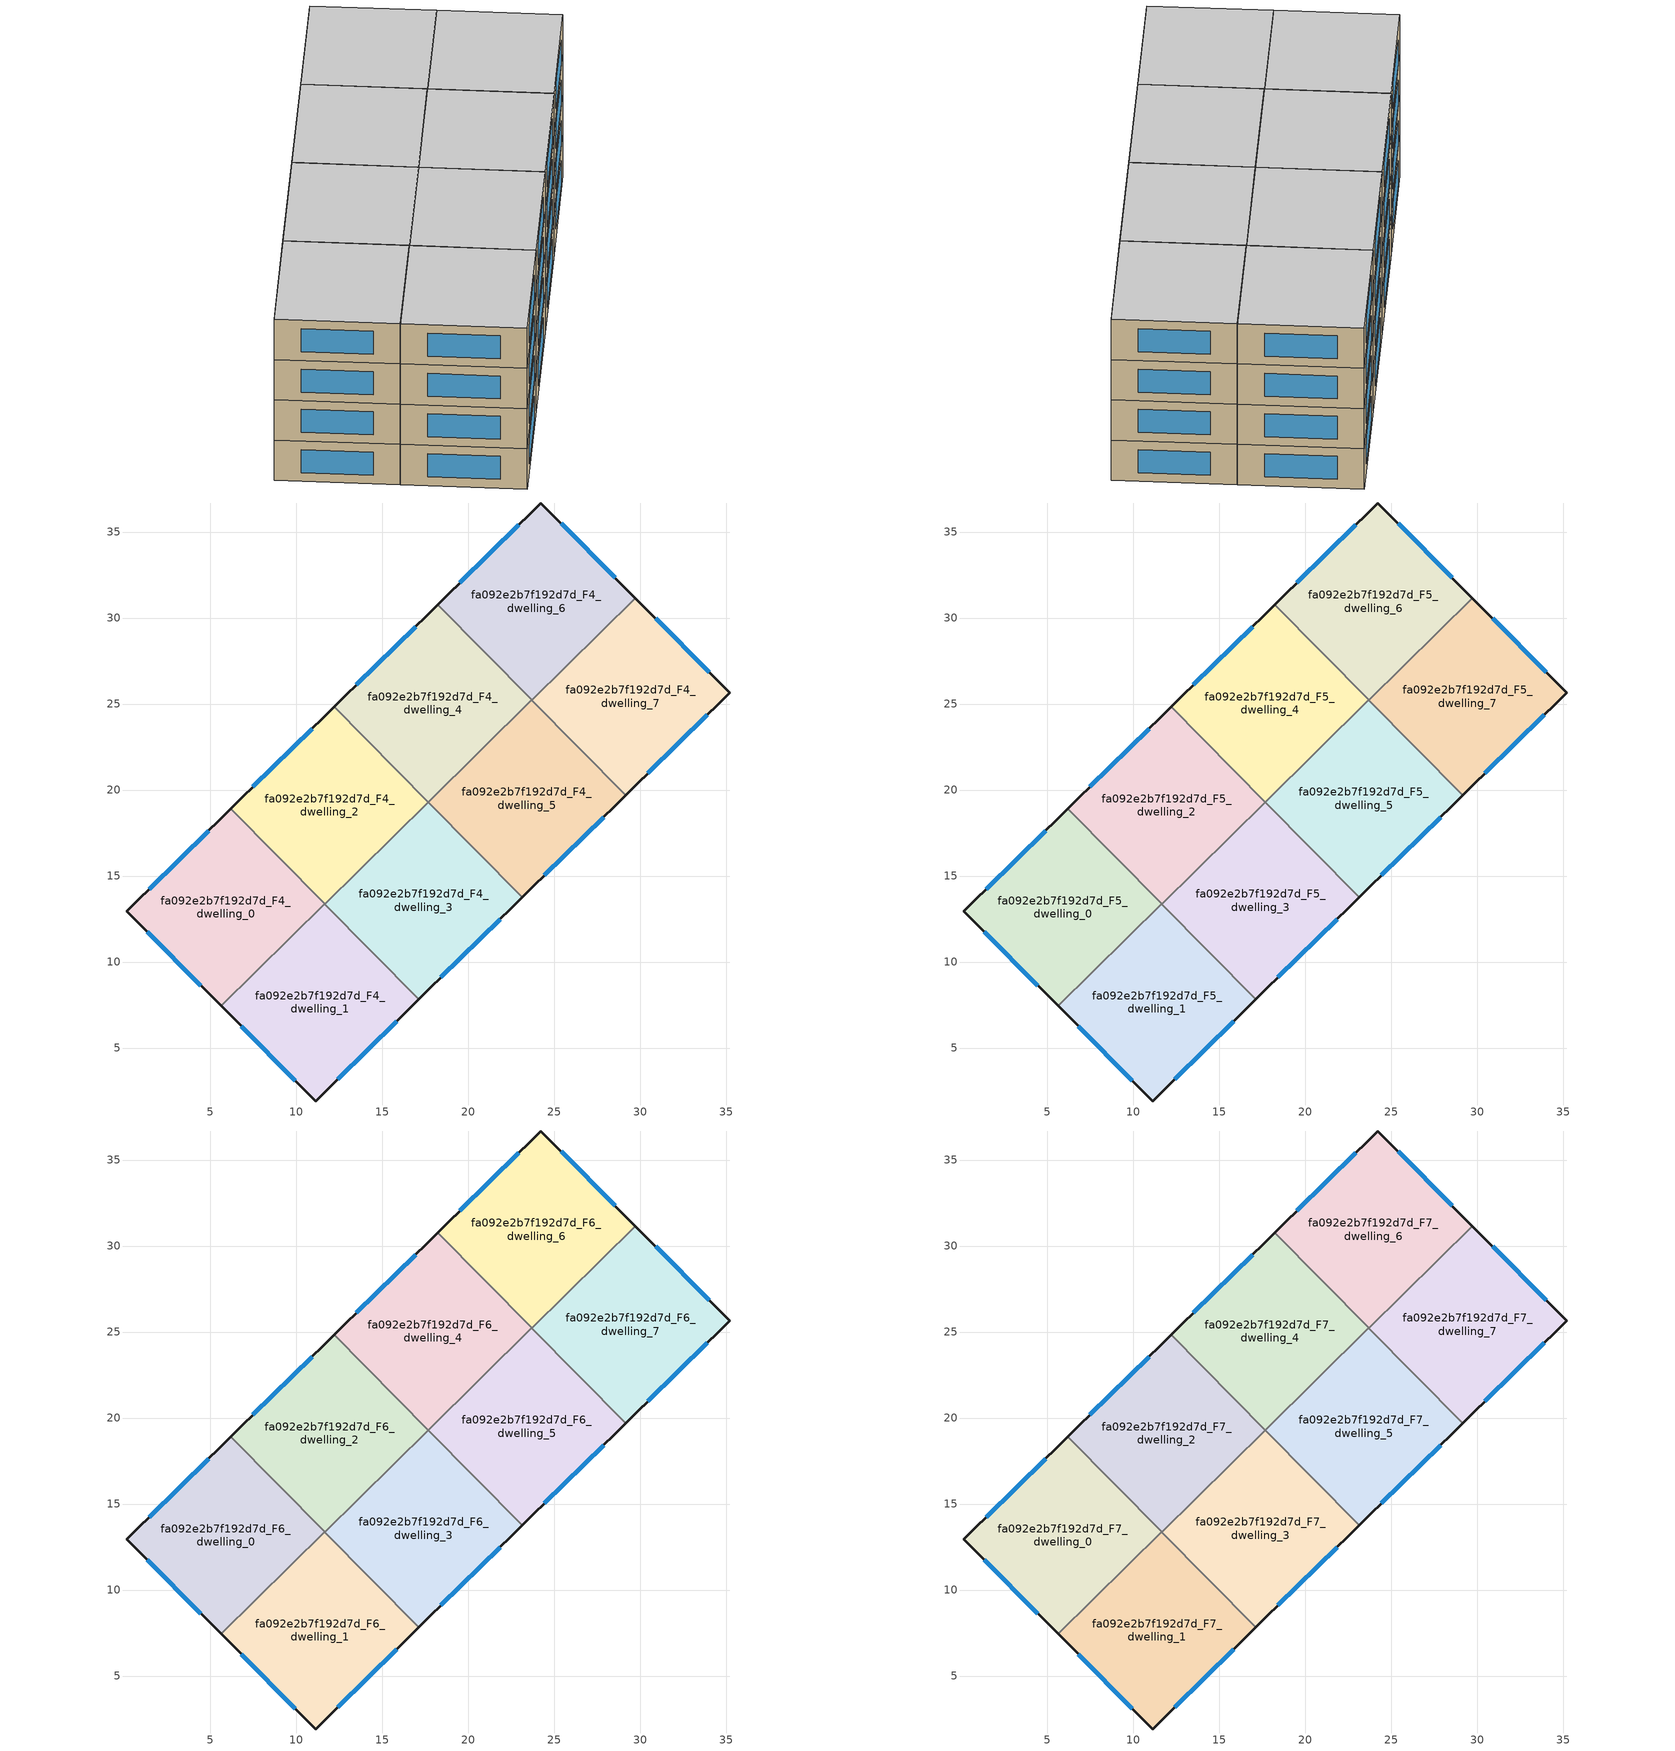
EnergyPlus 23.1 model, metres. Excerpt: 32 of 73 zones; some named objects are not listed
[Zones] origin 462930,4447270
fa092e2b7f192d7d_F4_dwelling_0
 floor to fa092e2b7f192d7d_F3_dwelling_0 (EU_floor_Construction): 6.19,18.91 11.65,13.38 5.63,7.45 0.16,12.95 z12
 wall outside (EU_wall_Construction): 6.19,18.91 0.16,12.95 5.63,7.45 z12:15
 wall to fa092e2b7f192d7d_F4_dwelling_1 (EU_wall_Construction): 5.63,7.45 11.65,13.38 z12:15
 wall to fa092e2b7f192d7d_F4_dwelling_2 (EU_wall_Construction): 11.65,13.38 6.19,18.91 z12:15
 window (EU_Window_Construction): 1.33,11.77 4.46,8.63 / 4.9,17.63 1.45,14.23 z12.64:14.36
fa092e2b7f192d7d_F4_dwelling_1
 floor to fa092e2b7f192d7d_F3_dwelling_1 (EU_floor_Construction): 11.65,13.38 17.12,7.83 11.13,1.92 5.63,7.45 z12
 wall outside (EU_wall_Construction): 5.63,7.45 11.13,1.92 17.12,7.83 z12:15
 wall to fa092e2b7f192d7d_F4_dwelling_3 (EU_wall_Construction): 17.12,7.83 11.66,13.37 z12:15
 wall to fa092e2b7f192d7d_F4_dwelling_2 (EU_wall_Construction): 11.66,13.37 11.65,13.38 z12:15
 window (EU_Window_Construction): 6.81,6.27 9.95,3.11 / 12.41,3.19 15.84,6.57 z12.64:14.36
fa092e2b7f192d7d_F4_dwelling_2
 floor to fa092e2b7f192d7d_F3_dwelling_2 (EU_floor_Construction): 12.21,24.84 17.67,19.3 11.66,13.37 6.19,18.91 z12
 wall outside (EU_wall_Construction): 12.21,24.84 6.19,18.91 z12:15
 wall to fa092e2b7f192d7d_F4_dwelling_4 (EU_wall_Construction): 17.67,19.3 12.21,24.84 z12:15
 wall to fa092e2b7f192d7d_F4_dwelling_3 (EU_wall_Construction): 11.66,13.37 17.67,19.3 z12:15
 window (EU_Window_Construction): 10.92,23.57 7.48,20.18 z12.64:14.36
fa092e2b7f192d7d_F4_dwelling_3
 floor to fa092e2b7f192d7d_F3_dwelling_3 (EU_floor_Construction): 17.67,19.3 23.13,13.77 17.12,7.83 11.66,13.37 z12
 wall outside (EU_wall_Construction): 17.12,7.83 23.13,13.77 z12:15
 wall to fa092e2b7f192d7d_F4_dwelling_5 (EU_wall_Construction): 23.13,13.77 17.67,19.3 z12:15
 window (EU_Window_Construction): 18.41,9.11 21.85,12.5 z12.64:14.36
fa092e2b7f192d7d_F4_dwelling_4
 floor to fa092e2b7f192d7d_F3_dwelling_4 (EU_floor_Construction): 18.22,30.78 23.69,25.24 17.67,19.3 12.21,24.84 z12
 wall outside (EU_wall_Construction): 18.22,30.78 12.21,24.84 z12:15
 wall to fa092e2b7f192d7d_F4_dwelling_5 (EU_wall_Construction): 17.67,19.3 23.69,25.24 z12:15
 wall to fa092e2b7f192d7d_F4_dwelling_6 (EU_wall_Construction): 23.69,25.24 18.22,30.78 z12:15
 window (EU_Window_Construction): 16.93,29.51 13.5,26.12 z12.64:14.36
fa092e2b7f192d7d_F4_dwelling_5
 floor to fa092e2b7f192d7d_F3_dwelling_5 (EU_floor_Construction): 23.69,25.24 29.15,19.7 23.13,13.77 17.67,19.3 z12
 wall outside (EU_wall_Construction): 23.13,13.77 29.15,19.7 z12:15
 wall to fa092e2b7f192d7d_F4_dwelling_7 (EU_wall_Construction): 29.15,19.7 23.7,25.23 z12:15
 wall to fa092e2b7f192d7d_F4_dwelling_6 (EU_wall_Construction): 23.7,25.23 23.69,25.24 z12:15
 window (EU_Window_Construction): 24.42,15.04 27.86,18.43 z12.64:14.36
fa092e2b7f192d7d_F4_dwelling_6
 floor to fa092e2b7f192d7d_F3_dwelling_6 (EU_floor_Construction): 24.21,36.69 29.71,31.16 23.7,25.23 18.22,30.78 z12
 wall outside (EU_wall_Construction): 29.71,31.16 24.21,36.69 18.22,30.78 z12:15
 wall to fa092e2b7f192d7d_F4_dwelling_7 (EU_wall_Construction): 23.7,25.23 29.71,31.16 z12:15
 window (EU_Window_Construction): 28.53,32.35 25.39,35.51 / 22.93,35.42 19.51,32.04 z12.64:14.36
fa092e2b7f192d7d_F4_dwelling_7
 floor to fa092e2b7f192d7d_F3_dwelling_7 (EU_floor_Construction): 29.71,31.16 35.19,25.66 29.15,19.7 23.7,25.23 z12
 wall outside (EU_wall_Construction): 29.15,19.7 35.19,25.66 29.71,31.16 z12:15
 window (EU_Window_Construction): 34.01,26.84 30.88,29.98 / 30.44,20.98 33.89,24.38 z12.64:14.36
fa092e2b7f192d7d_F5_dwelling_0
 floor to fa092e2b7f192d7d_F4_dwelling_0 (EU_floor_Construction): 6.19,18.91 11.65,13.38 5.63,7.45 0.16,12.95 z15
 wall outside (EU_wall_Construction): 6.19,18.91 0.16,12.95 5.63,7.45 z15:18
 wall to fa092e2b7f192d7d_F5_dwelling_1 (EU_wall_Construction): 5.63,7.45 11.65,13.38 z15:18
 wall to fa092e2b7f192d7d_F5_dwelling_2 (EU_wall_Construction): 11.65,13.38 6.19,18.91 z15:18
 window (EU_Window_Construction): 1.33,11.77 4.46,8.63 / 4.9,17.63 1.45,14.23 z15.64:17.36
fa092e2b7f192d7d_F5_dwelling_1
 floor to fa092e2b7f192d7d_F4_dwelling_1 (EU_floor_Construction): 11.65,13.38 17.12,7.83 11.13,1.92 5.63,7.45 z15
 wall outside (EU_wall_Construction): 5.63,7.45 11.13,1.92 17.12,7.83 z15:18
 wall to fa092e2b7f192d7d_F5_dwelling_3 (EU_wall_Construction): 17.12,7.83 11.66,13.37 z15:18
 wall to fa092e2b7f192d7d_F5_dwelling_2 (EU_wall_Construction): 11.66,13.37 11.65,13.38 z15:18
 window (EU_Window_Construction): 6.81,6.27 9.95,3.11 / 12.41,3.19 15.84,6.57 z15.64:17.36
fa092e2b7f192d7d_F5_dwelling_2
 floor to fa092e2b7f192d7d_F4_dwelling_2 (EU_floor_Construction): 12.21,24.84 17.67,19.3 11.66,13.37 6.19,18.91 z15
 wall outside (EU_wall_Construction): 12.21,24.84 6.19,18.91 z15:18
 wall to fa092e2b7f192d7d_F5_dwelling_4 (EU_wall_Construction): 17.67,19.3 12.21,24.84 z15:18
 wall to fa092e2b7f192d7d_F5_dwelling_3 (EU_wall_Construction): 11.66,13.37 17.67,19.3 z15:18
 window (EU_Window_Construction): 10.92,23.57 7.48,20.18 z15.64:17.36
fa092e2b7f192d7d_F5_dwelling_3
 floor to fa092e2b7f192d7d_F4_dwelling_3 (EU_floor_Construction): 17.67,19.3 23.13,13.77 17.12,7.83 11.66,13.37 z15
 wall outside (EU_wall_Construction): 17.12,7.83 23.13,13.77 z15:18
 wall to fa092e2b7f192d7d_F5_dwelling_5 (EU_wall_Construction): 23.13,13.77 17.67,19.3 z15:18
 window (EU_Window_Construction): 18.41,9.11 21.85,12.5 z15.64:17.36
fa092e2b7f192d7d_F5_dwelling_4
 floor to fa092e2b7f192d7d_F4_dwelling_4 (EU_floor_Construction): 18.22,30.78 23.69,25.24 17.67,19.3 12.21,24.84 z15
 wall outside (EU_wall_Construction): 18.22,30.78 12.21,24.84 z15:18
 wall to fa092e2b7f192d7d_F5_dwelling_5 (EU_wall_Construction): 17.67,19.3 23.69,25.24 z15:18
 wall to fa092e2b7f192d7d_F5_dwelling_6 (EU_wall_Construction): 23.69,25.24 18.22,30.78 z15:18
 window (EU_Window_Construction): 16.93,29.51 13.5,26.12 z15.64:17.36
fa092e2b7f192d7d_F5_dwelling_5
 floor to fa092e2b7f192d7d_F4_dwelling_5 (EU_floor_Construction): 23.69,25.24 29.15,19.7 23.13,13.77 17.67,19.3 z15
 wall outside (EU_wall_Construction): 23.13,13.77 29.15,19.7 z15:18
 wall to fa092e2b7f192d7d_F5_dwelling_7 (EU_wall_Construction): 29.15,19.7 23.7,25.23 z15:18
 wall to fa092e2b7f192d7d_F5_dwelling_6 (EU_wall_Construction): 23.7,25.23 23.69,25.24 z15:18
 window (EU_Window_Construction): 24.42,15.04 27.86,18.43 z15.64:17.36
fa092e2b7f192d7d_F5_dwelling_6
 floor to fa092e2b7f192d7d_F4_dwelling_6 (EU_floor_Construction): 24.21,36.69 29.71,31.16 23.7,25.23 18.22,30.78 z15
 wall outside (EU_wall_Construction): 29.71,31.16 24.21,36.69 18.22,30.78 z15:18
 wall to fa092e2b7f192d7d_F5_dwelling_7 (EU_wall_Construction): 23.7,25.23 29.71,31.16 z15:18
 window (EU_Window_Construction): 28.53,32.35 25.39,35.51 / 22.93,35.42 19.51,32.04 z15.64:17.36
fa092e2b7f192d7d_F5_dwelling_7
 floor to fa092e2b7f192d7d_F4_dwelling_7 (EU_floor_Construction): 29.71,31.16 35.19,25.66 29.15,19.7 23.7,25.23 z15
 wall outside (EU_wall_Construction): 29.15,19.7 35.19,25.66 29.71,31.16 z15:18
 window (EU_Window_Construction): 34.01,26.84 30.88,29.98 / 30.44,20.98 33.89,24.38 z15.64:17.36
fa092e2b7f192d7d_F6_dwelling_0
 floor to fa092e2b7f192d7d_F5_dwelling_0 (EU_floor_Construction): 6.19,18.91 11.65,13.38 5.63,7.45 0.16,12.95 z18
 wall outside (EU_wall_Construction): 6.19,18.91 0.16,12.95 5.63,7.45 z18:21
 wall to fa092e2b7f192d7d_F6_dwelling_1 (EU_wall_Construction): 5.63,7.45 11.65,13.38 z18:21
 wall to fa092e2b7f192d7d_F6_dwelling_2 (EU_wall_Construction): 11.65,13.38 6.19,18.91 z18:21
 window (EU_Window_Construction): 1.33,11.77 4.46,8.63 / 4.9,17.63 1.45,14.23 z18.64:20.36
fa092e2b7f192d7d_F6_dwelling_1
 floor to fa092e2b7f192d7d_F5_dwelling_1 (EU_floor_Construction): 11.65,13.38 17.12,7.83 11.13,1.92 5.63,7.45 z18
 wall outside (EU_wall_Construction): 5.63,7.45 11.13,1.92 17.12,7.83 z18:21
 wall to fa092e2b7f192d7d_F6_dwelling_3 (EU_wall_Construction): 17.12,7.83 11.66,13.37 z18:21
 wall to fa092e2b7f192d7d_F6_dwelling_2 (EU_wall_Construction): 11.66,13.37 11.65,13.38 z18:21
 window (EU_Window_Construction): 6.81,6.27 9.95,3.11 / 12.41,3.19 15.84,6.57 z18.64:20.36
fa092e2b7f192d7d_F6_dwelling_2
 floor to fa092e2b7f192d7d_F5_dwelling_2 (EU_floor_Construction): 12.21,24.84 17.67,19.3 11.66,13.37 6.19,18.91 z18
 wall outside (EU_wall_Construction): 12.21,24.84 6.19,18.91 z18:21
 wall to fa092e2b7f192d7d_F6_dwelling_4 (EU_wall_Construction): 17.67,19.3 12.21,24.84 z18:21
 wall to fa092e2b7f192d7d_F6_dwelling_3 (EU_wall_Construction): 11.66,13.37 17.67,19.3 z18:21
 window (EU_Window_Construction): 10.92,23.57 7.48,20.18 z18.64:20.36
fa092e2b7f192d7d_F6_dwelling_3
 floor to fa092e2b7f192d7d_F5_dwelling_3 (EU_floor_Construction): 17.67,19.3 23.13,13.77 17.12,7.83 11.66,13.37 z18
 wall outside (EU_wall_Construction): 17.12,7.83 23.13,13.77 z18:21
 wall to fa092e2b7f192d7d_F6_dwelling_5 (EU_wall_Construction): 23.13,13.77 17.67,19.3 z18:21
 window (EU_Window_Construction): 18.41,9.11 21.85,12.5 z18.64:20.36
fa092e2b7f192d7d_F6_dwelling_4
 floor to fa092e2b7f192d7d_F5_dwelling_4 (EU_floor_Construction): 18.22,30.78 23.69,25.24 17.67,19.3 12.21,24.84 z18
 wall outside (EU_wall_Construction): 18.22,30.78 12.21,24.84 z18:21
 wall to fa092e2b7f192d7d_F6_dwelling_5 (EU_wall_Construction): 17.67,19.3 23.69,25.24 z18:21
 wall to fa092e2b7f192d7d_F6_dwelling_6 (EU_wall_Construction): 23.69,25.24 18.22,30.78 z18:21
 window (EU_Window_Construction): 16.93,29.51 13.5,26.12 z18.64:20.36
fa092e2b7f192d7d_F6_dwelling_5
 floor to fa092e2b7f192d7d_F5_dwelling_5 (EU_floor_Construction): 23.69,25.24 29.15,19.7 23.13,13.77 17.67,19.3 z18
 wall outside (EU_wall_Construction): 23.13,13.77 29.15,19.7 z18:21
 wall to fa092e2b7f192d7d_F6_dwelling_7 (EU_wall_Construction): 29.15,19.7 23.7,25.23 z18:21
 wall to fa092e2b7f192d7d_F6_dwelling_6 (EU_wall_Construction): 23.7,25.23 23.69,25.24 z18:21
 window (EU_Window_Construction): 24.42,15.04 27.86,18.43 z18.64:20.36
fa092e2b7f192d7d_F6_dwelling_6
 floor to fa092e2b7f192d7d_F5_dwelling_6 (EU_floor_Construction): 24.21,36.69 29.71,31.16 23.7,25.23 18.22,30.78 z18
 wall outside (EU_wall_Construction): 29.71,31.16 24.21,36.69 18.22,30.78 z18:21
 wall to fa092e2b7f192d7d_F6_dwelling_7 (EU_wall_Construction): 23.7,25.23 29.71,31.16 z18:21
 window (EU_Window_Construction): 28.53,32.35 25.39,35.51 / 22.93,35.42 19.51,32.04 z18.64:20.36
fa092e2b7f192d7d_F6_dwelling_7
 floor to fa092e2b7f192d7d_F5_dwelling_7 (EU_floor_Construction): 29.71,31.16 35.19,25.66 29.15,19.7 23.7,25.23 z18
 wall outside (EU_wall_Construction): 29.15,19.7 35.19,25.66 29.71,31.16 z18:21
 window (EU_Window_Construction): 34.01,26.84 30.88,29.98 / 30.44,20.98 33.89,24.38 z18.64:20.36
fa092e2b7f192d7d_F7_dwelling_0
 floor to fa092e2b7f192d7d_F6_dwelling_0 (EU_floor_Construction): 6.19,18.91 11.65,13.38 5.63,7.45 0.16,12.95 z21
 wall outside (EU_wall_Construction): 6.19,18.91 0.16,12.95 5.63,7.45 z21:24
 wall to fa092e2b7f192d7d_F7_dwelling_1 (EU_wall_Construction): 5.63,7.45 11.65,13.38 z21:24
 wall to fa092e2b7f192d7d_F7_dwelling_2 (EU_wall_Construction): 11.65,13.38 6.19,18.91 z21:24
 window (EU_Window_Construction): 1.33,11.77 4.46,8.63 / 4.9,17.63 1.45,14.23 z21.64:23.36
 ceiling to fa092e2b7f192d7d_F8_dwelling_0 (EU_floor_Construction): 11.65,13.38 6.19,18.91 0.16,12.95 5.63,7.45 z24
fa092e2b7f192d7d_F7_dwelling_1
 floor to fa092e2b7f192d7d_F6_dwelling_1 (EU_floor_Construction): 11.65,13.38 17.12,7.83 11.13,1.92 5.63,7.45 z21
 wall outside (EU_wall_Construction): 5.63,7.45 11.13,1.92 17.12,7.83 z21:24
 wall to fa092e2b7f192d7d_F7_dwelling_3 (EU_wall_Construction): 17.12,7.83 11.66,13.37 z21:24
 wall to fa092e2b7f192d7d_F7_dwelling_2 (EU_wall_Construction): 11.66,13.37 11.65,13.38 z21:24
 window (EU_Window_Construction): 6.81,6.27 9.95,3.11 / 12.41,3.19 15.84,6.57 z21.64:23.36
 ceiling to fa092e2b7f192d7d_F8_dwelling_1 (EU_floor_Construction): 17.12,7.83 11.65,13.38 5.63,7.45 11.13,1.92 z24
fa092e2b7f192d7d_F7_dwelling_2
 floor to fa092e2b7f192d7d_F6_dwelling_2 (EU_floor_Construction): 12.21,24.84 17.67,19.3 11.66,13.37 6.19,18.91 z21
 wall outside (EU_wall_Construction): 12.21,24.84 6.19,18.91 z21:24
 wall to fa092e2b7f192d7d_F7_dwelling_4 (EU_wall_Construction): 17.67,19.3 12.21,24.84 z21:24
 wall to fa092e2b7f192d7d_F7_dwelling_3 (EU_wall_Construction): 11.66,13.37 17.67,19.3 z21:24
 window (EU_Window_Construction): 10.92,23.57 7.48,20.18 z21.64:23.36
 ceiling to fa092e2b7f192d7d_F8_dwelling_2 (EU_floor_Construction): 17.67,19.3 12.21,24.84 6.19,18.91 11.66,13.37 z24
fa092e2b7f192d7d_F7_dwelling_3
 floor to fa092e2b7f192d7d_F6_dwelling_3 (EU_floor_Construction): 17.67,19.3 23.13,13.77 17.12,7.83 11.66,13.37 z21
 wall outside (EU_wall_Construction): 17.12,7.83 23.13,13.77 z21:24
 wall to fa092e2b7f192d7d_F7_dwelling_5 (EU_wall_Construction): 23.13,13.77 17.67,19.3 z21:24
 window (EU_Window_Construction): 18.41,9.11 21.85,12.5 z21.64:23.36
 ceiling to fa092e2b7f192d7d_F8_dwelling_3 (EU_floor_Construction): 23.13,13.77 17.67,19.3 11.66,13.37 17.12,7.83 z24
fa092e2b7f192d7d_F7_dwelling_4
 floor to fa092e2b7f192d7d_F6_dwelling_4 (EU_floor_Construction): 18.22,30.78 23.69,25.24 17.67,19.3 12.21,24.84 z21
 wall outside (EU_wall_Construction): 18.22,30.78 12.21,24.84 z21:24
 wall to fa092e2b7f192d7d_F7_dwelling_5 (EU_wall_Construction): 17.67,19.3 23.69,25.24 z21:24
 wall to fa092e2b7f192d7d_F7_dwelling_6 (EU_wall_Construction): 23.69,25.24 18.22,30.78 z21:24
 window (EU_Window_Construction): 16.93,29.51 13.5,26.12 z21.64:23.36
 ceiling to fa092e2b7f192d7d_F8_dwelling_4 (EU_floor_Construction): 23.69,25.24 18.22,30.78 12.21,24.84 17.67,19.3 z24
fa092e2b7f192d7d_F7_dwelling_5
 floor to fa092e2b7f192d7d_F6_dwelling_5 (EU_floor_Construction): 23.69,25.24 29.15,19.7 23.13,13.77 17.67,19.3 z21
 wall outside (EU_wall_Construction): 23.13,13.77 29.15,19.7 z21:24
 wall to fa092e2b7f192d7d_F7_dwelling_7 (EU_wall_Construction): 29.15,19.7 23.7,25.23 z21:24
 wall to fa092e2b7f192d7d_F7_dwelling_6 (EU_wall_Construction): 23.7,25.23 23.69,25.24 z21:24
 window (EU_Window_Construction): 24.42,15.04 27.86,18.43 z21.64:23.36
 ceiling to fa092e2b7f192d7d_F8_dwelling_5 (EU_floor_Construction): 29.15,19.7 23.69,25.24 17.67,19.3 23.13,13.77 z24
fa092e2b7f192d7d_F7_dwelling_6
 floor to fa092e2b7f192d7d_F6_dwelling_6 (EU_floor_Construction): 24.21,36.69 29.71,31.16 23.7,25.23 18.22,30.78 z21
 wall outside (EU_wall_Construction): 29.71,31.16 24.21,36.69 18.22,30.78 z21:24
 wall to fa092e2b7f192d7d_F7_dwelling_7 (EU_wall_Construction): 23.7,25.23 29.71,31.16 z21:24
 window (EU_Window_Construction): 28.53,32.35 25.39,35.51 / 22.93,35.42 19.51,32.04 z21.64:23.36
 ceiling to fa092e2b7f192d7d_F8_dwelling_6 (EU_floor_Construction): 29.71,31.16 24.21,36.69 18.22,30.78 23.7,25.23 z24
fa092e2b7f192d7d_F7_dwelling_7
 floor to fa092e2b7f192d7d_F6_dwelling_7 (EU_floor_Construction): 29.71,31.16 35.19,25.66 29.15,19.7 23.7,25.23 z21
 wall outside (EU_wall_Construction): 29.15,19.7 35.19,25.66 29.71,31.16 z21:24
 window (EU_Window_Construction): 34.01,26.84 30.88,29.98 / 30.44,20.98 33.89,24.38 z21.64:23.36
 ceiling to fa092e2b7f192d7d_F8_dwelling_7 (EU_floor_Construction): 35.19,25.66 29.71,31.16 23.7,25.23 29.15,19.7 z24
[Building]
EU S2 Campaign: North Axis=0; Terrain=City; Solar Distribution=FullExterior
[Site:Location]
Yerevan-Zvartnots.Intl.AP: Latitude=40.15; Longitude=44.383; Time Zone=4; Elevation=854
[SizingPeriod:WeatherFileDays]
AnnualSizingPeriod: Begin Month=1; Begin Day of Month=1; End Month=12; End Day of Month=31; Day of Week for Start Day=Monday; Use Weather File Daylight Saving Period=No; Use Weather File Rain and Snow Indicators=No
[MATERIAL]
EU_InternalMass_Material: Roughness=MediumRough; Thickness=0.1; Conductivity=1; Density=1800; Specific Heat=900; Thermal Absorptance=0.9; Solar Absorptance=0.7; Visible Absorptance=0.7
[MATERIAL:NOMASS] Roughness=MediumRough; Thermal Absorptance=0.9; Solar Absorptance=0.7; Visible Absorptance=0.7
Name | Thermal Resistance
EU_wall_NoMass | 1.05043
EU_floor_NoMass | 0.478065
[WINDOWMATERIAL:SIMPLEGLAZINGSYSTEM]
EU_Window_SimpleGlazing: UFactor=2.5566; Solar Heat Gain Coefficient=0.75; Visible Transmittance=0.75
[CONSTRUCTION]
EU_wall_Construction: EU_wall_NoMass
EU_floor_Construction: EU_floor_NoMass
EU_Window_Construction: EU_Window_SimpleGlazing
EU_InternalMass_Construction: EU_InternalMass_Material
[ZONE] Type=1; Multiplier=1; Ceiling Height=autocalculate; Floor Area=autocalculate; Part of Total Floor Area=Yes
Name | Volume
fa092e2b7f192d7d_F4_dwelling_0; fa092e2b7f192d7d_F5_dwelling_0; fa092e2b7f192d7d_F6_dwelling_0; fa092e2b7f192d7d_F7_dwelling_0 | 197.169
fa092e2b7f192d7d_F4_dwelling_1; fa092e2b7f192d7d_F5_dwelling_1; fa092e2b7f192d7d_F6_dwelling_1; fa092e2b7f192d7d_F7_dwelling_1 | 197.179
fa092e2b7f192d7d_F4_dwelling_2; fa092e2b7f192d7d_F5_dwelling_2; fa092e2b7f192d7d_F6_dwelling_2; fa092e2b7f192d7d_F7_dwelling_2 | 197.187
fa092e2b7f192d7d_F4_dwelling_3; fa092e2b7f192d7d_F5_dwelling_3; fa092e2b7f192d7d_F6_dwelling_3; fa092e2b7f192d7d_F7_dwelling_3 | 197.151
fa092e2b7f192d7d_F4_dwelling_4; fa092e2b7f192d7d_F5_dwelling_4; fa092e2b7f192d7d_F6_dwelling_4; fa092e2b7f192d7d_F7_dwelling_4 | 197.221
fa092e2b7f192d7d_F4_dwelling_5; fa092e2b7f192d7d_F5_dwelling_5; fa092e2b7f192d7d_F6_dwelling_5; fa092e2b7f192d7d_F7_dwelling_5 | 197.168
fa092e2b7f192d7d_F4_dwelling_6; fa092e2b7f192d7d_F5_dwelling_6; fa092e2b7f192d7d_F6_dwelling_6; fa092e2b7f192d7d_F7_dwelling_6 | 197.18
fa092e2b7f192d7d_F4_dwelling_7; fa092e2b7f192d7d_F5_dwelling_7; fa092e2b7f192d7d_F6_dwelling_7; fa092e2b7f192d7d_F7_dwelling_7 | 197.17
[INTERNALMASS] Construction=EU_InternalMass_Construction
Name | Zone or ZoneList | Surface Area
fa092e2b7f192d7d_F4_dwelling_0_EU_InternalMass | fa092e2b7f192d7d_F4_dwelling_0 | 65.7221
fa092e2b7f192d7d_F4_dwelling_1_EU_InternalMass | fa092e2b7f192d7d_F4_dwelling_1 | 65.7255
fa092e2b7f192d7d_F4_dwelling_2_EU_InternalMass | fa092e2b7f192d7d_F4_dwelling_2 | 65.7292
fa092e2b7f192d7d_F4_dwelling_3_EU_InternalMass | fa092e2b7f192d7d_F4_dwelling_3 | 65.7172
fa092e2b7f192d7d_F4_dwelling_4_EU_InternalMass | fa092e2b7f192d7d_F4_dwelling_4 | 65.739
fa092e2b7f192d7d_F4_dwelling_5_EU_InternalMass | fa092e2b7f192d7d_F4_dwelling_5 | 65.724
fa092e2b7f192d7d_F4_dwelling_6_EU_InternalMass | fa092e2b7f192d7d_F4_dwelling_6 | 65.7255
fa092e2b7f192d7d_F4_dwelling_7_EU_InternalMass | fa092e2b7f192d7d_F4_dwelling_7 | 65.7221
fa092e2b7f192d7d_F5_dwelling_0_EU_InternalMass | fa092e2b7f192d7d_F5_dwelling_0 | 65.7221
fa092e2b7f192d7d_F5_dwelling_1_EU_InternalMass | fa092e2b7f192d7d_F5_dwelling_1 | 65.7255
fa092e2b7f192d7d_F5_dwelling_2_EU_InternalMass | fa092e2b7f192d7d_F5_dwelling_2 | 65.7292
fa092e2b7f192d7d_F5_dwelling_3_EU_InternalMass | fa092e2b7f192d7d_F5_dwelling_3 | 65.7172
fa092e2b7f192d7d_F5_dwelling_4_EU_InternalMass | fa092e2b7f192d7d_F5_dwelling_4 | 65.739
fa092e2b7f192d7d_F5_dwelling_5_EU_InternalMass | fa092e2b7f192d7d_F5_dwelling_5 | 65.724
fa092e2b7f192d7d_F5_dwelling_6_EU_InternalMass | fa092e2b7f192d7d_F5_dwelling_6 | 65.7255
fa092e2b7f192d7d_F5_dwelling_7_EU_InternalMass | fa092e2b7f192d7d_F5_dwelling_7 | 65.7221
fa092e2b7f192d7d_F6_dwelling_0_EU_InternalMass | fa092e2b7f192d7d_F6_dwelling_0 | 65.7221
fa092e2b7f192d7d_F6_dwelling_1_EU_InternalMass | fa092e2b7f192d7d_F6_dwelling_1 | 65.7255
fa092e2b7f192d7d_F6_dwelling_2_EU_InternalMass | fa092e2b7f192d7d_F6_dwelling_2 | 65.7292
fa092e2b7f192d7d_F6_dwelling_3_EU_InternalMass | fa092e2b7f192d7d_F6_dwelling_3 | 65.7172
fa092e2b7f192d7d_F6_dwelling_4_EU_InternalMass | fa092e2b7f192d7d_F6_dwelling_4 | 65.739
fa092e2b7f192d7d_F6_dwelling_5_EU_InternalMass | fa092e2b7f192d7d_F6_dwelling_5 | 65.724
fa092e2b7f192d7d_F6_dwelling_6_EU_InternalMass | fa092e2b7f192d7d_F6_dwelling_6 | 65.7255
fa092e2b7f192d7d_F6_dwelling_7_EU_InternalMass | fa092e2b7f192d7d_F6_dwelling_7 | 65.7221
fa092e2b7f192d7d_F7_dwelling_0_EU_InternalMass | fa092e2b7f192d7d_F7_dwelling_0 | 65.7221
fa092e2b7f192d7d_F7_dwelling_1_EU_InternalMass | fa092e2b7f192d7d_F7_dwelling_1 | 65.7255
fa092e2b7f192d7d_F7_dwelling_2_EU_InternalMass | fa092e2b7f192d7d_F7_dwelling_2 | 65.7292
fa092e2b7f192d7d_F7_dwelling_3_EU_InternalMass | fa092e2b7f192d7d_F7_dwelling_3 | 65.7172
fa092e2b7f192d7d_F7_dwelling_4_EU_InternalMass | fa092e2b7f192d7d_F7_dwelling_4 | 65.739
fa092e2b7f192d7d_F7_dwelling_5_EU_InternalMass | fa092e2b7f192d7d_F7_dwelling_5 | 65.724
fa092e2b7f192d7d_F7_dwelling_6_EU_InternalMass | fa092e2b7f192d7d_F7_dwelling_6 | 65.7255
fa092e2b7f192d7d_F7_dwelling_7_EU_InternalMass | fa092e2b7f192d7d_F7_dwelling_7 | 65.7221
[OTHEREQUIPMENT] Fuel Type=Electricity; Design Level Calculation Method=Watts/Area; Power per Zone Floor Area=1; Fraction Latent=0; Fraction Radiant=0; Fraction Lost=0; Carbon Dioxide Generation Rate=0; EndUse Subcategory=EU_Step8_InternalGains
Name | Zone or ZoneList or Space or SpaceList | Schedule
EU_Step8_InternalGain_fa092e2b7f192d7d_F4_dwelling_0_f000 | fa092e2b7f192d7d_F4_dwelling_0 | EU_Step8_GainSchedule_fa092e2b7f192d7d_F4_dwelling_0_f000
EU_Step8_InternalGain_fa092e2b7f192d7d_F4_dwelling_1_f000 | fa092e2b7f192d7d_F4_dwelling_1 | EU_Step8_GainSchedule_fa092e2b7f192d7d_F4_dwelling_1_f000
EU_Step8_InternalGain_fa092e2b7f192d7d_F4_dwelling_2_f000 | fa092e2b7f192d7d_F4_dwelling_2 | EU_Step8_GainSchedule_fa092e2b7f192d7d_F4_dwelling_2_f000
EU_Step8_InternalGain_fa092e2b7f192d7d_F4_dwelling_3_f000 | fa092e2b7f192d7d_F4_dwelling_3 | EU_Step8_GainSchedule_fa092e2b7f192d7d_F4_dwelling_3_f000
EU_Step8_InternalGain_fa092e2b7f192d7d_F4_dwelling_4_f000 | fa092e2b7f192d7d_F4_dwelling_4 | EU_Step8_GainSchedule_fa092e2b7f192d7d_F4_dwelling_4_f000
EU_Step8_InternalGain_fa092e2b7f192d7d_F4_dwelling_5_f000 | fa092e2b7f192d7d_F4_dwelling_5 | EU_Step8_GainSchedule_fa092e2b7f192d7d_F4_dwelling_5_f000
EU_Step8_InternalGain_fa092e2b7f192d7d_F4_dwelling_6_f000 | fa092e2b7f192d7d_F4_dwelling_6 | EU_Step8_GainSchedule_fa092e2b7f192d7d_F4_dwelling_6_f000
EU_Step8_InternalGain_fa092e2b7f192d7d_F4_dwelling_7_f000 | fa092e2b7f192d7d_F4_dwelling_7 | EU_Step8_GainSchedule_fa092e2b7f192d7d_F4_dwelling_7_f000
EU_Step8_InternalGain_fa092e2b7f192d7d_F5_dwelling_0_f000 | fa092e2b7f192d7d_F5_dwelling_0 | EU_Step8_GainSchedule_fa092e2b7f192d7d_F5_dwelling_0_f000
EU_Step8_InternalGain_fa092e2b7f192d7d_F5_dwelling_1_f000 | fa092e2b7f192d7d_F5_dwelling_1 | EU_Step8_GainSchedule_fa092e2b7f192d7d_F5_dwelling_1_f000
EU_Step8_InternalGain_fa092e2b7f192d7d_F5_dwelling_2_f000 | fa092e2b7f192d7d_F5_dwelling_2 | EU_Step8_GainSchedule_fa092e2b7f192d7d_F5_dwelling_2_f000
EU_Step8_InternalGain_fa092e2b7f192d7d_F5_dwelling_3_f000 | fa092e2b7f192d7d_F5_dwelling_3 | EU_Step8_GainSchedule_fa092e2b7f192d7d_F5_dwelling_3_f000
EU_Step8_InternalGain_fa092e2b7f192d7d_F5_dwelling_4_f000 | fa092e2b7f192d7d_F5_dwelling_4 | EU_Step8_GainSchedule_fa092e2b7f192d7d_F5_dwelling_4_f000
EU_Step8_InternalGain_fa092e2b7f192d7d_F5_dwelling_5_f000 | fa092e2b7f192d7d_F5_dwelling_5 | EU_Step8_GainSchedule_fa092e2b7f192d7d_F5_dwelling_5_f000
EU_Step8_InternalGain_fa092e2b7f192d7d_F5_dwelling_6_f000 | fa092e2b7f192d7d_F5_dwelling_6 | EU_Step8_GainSchedule_fa092e2b7f192d7d_F5_dwelling_6_f000
EU_Step8_InternalGain_fa092e2b7f192d7d_F5_dwelling_7_f000 | fa092e2b7f192d7d_F5_dwelling_7 | EU_Step8_GainSchedule_fa092e2b7f192d7d_F5_dwelling_7_f000
EU_Step8_InternalGain_fa092e2b7f192d7d_F6_dwelling_0_f000 | fa092e2b7f192d7d_F6_dwelling_0 | EU_Step8_GainSchedule_fa092e2b7f192d7d_F6_dwelling_0_f000
EU_Step8_InternalGain_fa092e2b7f192d7d_F6_dwelling_1_f000 | fa092e2b7f192d7d_F6_dwelling_1 | EU_Step8_GainSchedule_fa092e2b7f192d7d_F6_dwelling_1_f000
EU_Step8_InternalGain_fa092e2b7f192d7d_F6_dwelling_2_f000 | fa092e2b7f192d7d_F6_dwelling_2 | EU_Step8_GainSchedule_fa092e2b7f192d7d_F6_dwelling_2_f000
EU_Step8_InternalGain_fa092e2b7f192d7d_F6_dwelling_3_f000 | fa092e2b7f192d7d_F6_dwelling_3 | EU_Step8_GainSchedule_fa092e2b7f192d7d_F6_dwelling_3_f000
EU_Step8_InternalGain_fa092e2b7f192d7d_F6_dwelling_4_f000 | fa092e2b7f192d7d_F6_dwelling_4 | EU_Step8_GainSchedule_fa092e2b7f192d7d_F6_dwelling_4_f000
EU_Step8_InternalGain_fa092e2b7f192d7d_F6_dwelling_5_f000 | fa092e2b7f192d7d_F6_dwelling_5 | EU_Step8_GainSchedule_fa092e2b7f192d7d_F6_dwelling_5_f000
EU_Step8_InternalGain_fa092e2b7f192d7d_F6_dwelling_6_f000 | fa092e2b7f192d7d_F6_dwelling_6 | EU_Step8_GainSchedule_fa092e2b7f192d7d_F6_dwelling_6_f000
EU_Step8_InternalGain_fa092e2b7f192d7d_F6_dwelling_7_f000 | fa092e2b7f192d7d_F6_dwelling_7 | EU_Step8_GainSchedule_fa092e2b7f192d7d_F6_dwelling_7_f000
EU_Step8_InternalGain_fa092e2b7f192d7d_F7_dwelling_0_f000 | fa092e2b7f192d7d_F7_dwelling_0 | EU_Step8_GainSchedule_fa092e2b7f192d7d_F7_dwelling_0_f000
EU_Step8_InternalGain_fa092e2b7f192d7d_F7_dwelling_1_f000 | fa092e2b7f192d7d_F7_dwelling_1 | EU_Step8_GainSchedule_fa092e2b7f192d7d_F7_dwelling_1_f000
EU_Step8_InternalGain_fa092e2b7f192d7d_F7_dwelling_2_f000 | fa092e2b7f192d7d_F7_dwelling_2 | EU_Step8_GainSchedule_fa092e2b7f192d7d_F7_dwelling_2_f000
EU_Step8_InternalGain_fa092e2b7f192d7d_F7_dwelling_3_f000 | fa092e2b7f192d7d_F7_dwelling_3 | EU_Step8_GainSchedule_fa092e2b7f192d7d_F7_dwelling_3_f000
EU_Step8_InternalGain_fa092e2b7f192d7d_F7_dwelling_4_f000 | fa092e2b7f192d7d_F7_dwelling_4 | EU_Step8_GainSchedule_fa092e2b7f192d7d_F7_dwelling_4_f000
EU_Step8_InternalGain_fa092e2b7f192d7d_F7_dwelling_5_f000 | fa092e2b7f192d7d_F7_dwelling_5 | EU_Step8_GainSchedule_fa092e2b7f192d7d_F7_dwelling_5_f000
EU_Step8_InternalGain_fa092e2b7f192d7d_F7_dwelling_6_f000 | fa092e2b7f192d7d_F7_dwelling_6 | EU_Step8_GainSchedule_fa092e2b7f192d7d_F7_dwelling_6_f000
EU_Step8_InternalGain_fa092e2b7f192d7d_F7_dwelling_7_f000 | fa092e2b7f192d7d_F7_dwelling_7 | EU_Step8_GainSchedule_fa092e2b7f192d7d_F7_dwelling_7_f000
[ZONEVENTILATION:DESIGNFLOWRATE] Schedule=EU_AlwaysOn; Design Flow Rate Calculation Method=AirChanges/Hour; Air Changes per Hour=0.557805; Ventilation Type=Natural; Fan Pressure Rise=0; Fan Total Efficiency=1; Constant Term Coefficient=1; Temperature Term Coefficient=0; Velocity Term Coefficient=0; Velocity Squared Term Coefficient=0; Minimum Indoor Temperature=-100; Maximum Indoor Temperature=100; Delta Temperature=-100; Minimum Outdoor Temperature=-100; Maximum Outdoor Temperature=100; Maximum Wind Speed=40
Name | Zone or ZoneList or Space or SpaceList
EU_ConstantAir_fa092e2b7f192d7d_F4_dwelling_0 | fa092e2b7f192d7d_F4_dwelling_0
EU_ConstantAir_fa092e2b7f192d7d_F4_dwelling_1 | fa092e2b7f192d7d_F4_dwelling_1
EU_ConstantAir_fa092e2b7f192d7d_F4_dwelling_2 | fa092e2b7f192d7d_F4_dwelling_2
EU_ConstantAir_fa092e2b7f192d7d_F4_dwelling_3 | fa092e2b7f192d7d_F4_dwelling_3
EU_ConstantAir_fa092e2b7f192d7d_F4_dwelling_4 | fa092e2b7f192d7d_F4_dwelling_4
EU_ConstantAir_fa092e2b7f192d7d_F4_dwelling_5 | fa092e2b7f192d7d_F4_dwelling_5
EU_ConstantAir_fa092e2b7f192d7d_F4_dwelling_6 | fa092e2b7f192d7d_F4_dwelling_6
EU_ConstantAir_fa092e2b7f192d7d_F4_dwelling_7 | fa092e2b7f192d7d_F4_dwelling_7
EU_ConstantAir_fa092e2b7f192d7d_F5_dwelling_0 | fa092e2b7f192d7d_F5_dwelling_0
EU_ConstantAir_fa092e2b7f192d7d_F5_dwelling_1 | fa092e2b7f192d7d_F5_dwelling_1
EU_ConstantAir_fa092e2b7f192d7d_F5_dwelling_2 | fa092e2b7f192d7d_F5_dwelling_2
EU_ConstantAir_fa092e2b7f192d7d_F5_dwelling_3 | fa092e2b7f192d7d_F5_dwelling_3
EU_ConstantAir_fa092e2b7f192d7d_F5_dwelling_4 | fa092e2b7f192d7d_F5_dwelling_4
EU_ConstantAir_fa092e2b7f192d7d_F5_dwelling_5 | fa092e2b7f192d7d_F5_dwelling_5
EU_ConstantAir_fa092e2b7f192d7d_F5_dwelling_6 | fa092e2b7f192d7d_F5_dwelling_6
EU_ConstantAir_fa092e2b7f192d7d_F5_dwelling_7 | fa092e2b7f192d7d_F5_dwelling_7
EU_ConstantAir_fa092e2b7f192d7d_F6_dwelling_0 | fa092e2b7f192d7d_F6_dwelling_0
EU_ConstantAir_fa092e2b7f192d7d_F6_dwelling_1 | fa092e2b7f192d7d_F6_dwelling_1
EU_ConstantAir_fa092e2b7f192d7d_F6_dwelling_2 | fa092e2b7f192d7d_F6_dwelling_2
EU_ConstantAir_fa092e2b7f192d7d_F6_dwelling_3 | fa092e2b7f192d7d_F6_dwelling_3
EU_ConstantAir_fa092e2b7f192d7d_F6_dwelling_4 | fa092e2b7f192d7d_F6_dwelling_4
EU_ConstantAir_fa092e2b7f192d7d_F6_dwelling_5 | fa092e2b7f192d7d_F6_dwelling_5
EU_ConstantAir_fa092e2b7f192d7d_F6_dwelling_6 | fa092e2b7f192d7d_F6_dwelling_6
EU_ConstantAir_fa092e2b7f192d7d_F6_dwelling_7 | fa092e2b7f192d7d_F6_dwelling_7
EU_ConstantAir_fa092e2b7f192d7d_F7_dwelling_0 | fa092e2b7f192d7d_F7_dwelling_0
EU_ConstantAir_fa092e2b7f192d7d_F7_dwelling_1 | fa092e2b7f192d7d_F7_dwelling_1
EU_ConstantAir_fa092e2b7f192d7d_F7_dwelling_2 | fa092e2b7f192d7d_F7_dwelling_2
EU_ConstantAir_fa092e2b7f192d7d_F7_dwelling_3 | fa092e2b7f192d7d_F7_dwelling_3
EU_ConstantAir_fa092e2b7f192d7d_F7_dwelling_4 | fa092e2b7f192d7d_F7_dwelling_4
EU_ConstantAir_fa092e2b7f192d7d_F7_dwelling_5 | fa092e2b7f192d7d_F7_dwelling_5
EU_ConstantAir_fa092e2b7f192d7d_F7_dwelling_6 | fa092e2b7f192d7d_F7_dwelling_6
EU_ConstantAir_fa092e2b7f192d7d_F7_dwelling_7 | fa092e2b7f192d7d_F7_dwelling_7
[HVACTEMPLATE:THERMOSTAT] Constant Heating Setpoint=20; Constant Cooling Setpoint=50
EU_HeatOnly_fa092e2b7f192d7d_F0_dwelling_0; EU_HeatOnly_fa092e2b7f192d7d_F0_dwelling_1; EU_HeatOnly_fa092e2b7f192d7d_F0_dwelling_2; EU_HeatOnly_fa092e2b7f192d7d_F0_dwelling_3; EU_HeatOnly_fa092e2b7f192d7d_F0_dwelling_4; EU_HeatOnly_fa092e2b7f192d7d_F0_dwelling_5; EU_HeatOnly_fa092e2b7f192d7d_F0_dwelling_6; EU_HeatOnly_fa092e2b7f192d7d_F0_dwelling_7; EU_HeatOnly_fa092e2b7f192d7d_F0_dwelling_8; EU_HeatOnly_fa092e2b7f192d7d_F1_dwelling_0
[HVACTEMPLATE:ZONE:IDEALLOADSAIRSYSTEM] System Availability Schedule=EU_AlwaysOn; Maximum Heating Supply Air Temperature=50; Minimum Cooling Supply Air Temperature=13; Maximum Heating Supply Air Humidity Ratio=0.0156; Minimum Cooling Supply Air Humidity Ratio=0.0077; Heating Limit=NoLimit; Cooling Limit=NoLimit; Heating Availability Schedule=EU_AlwaysOn; Cooling Availability Schedule=EU_CoolingOff; Dehumidification Control Type=ConstantSensibleHeatRatio; Cooling Sensible Heat Ratio=0.7; Dehumidification Setpoint=60; Humidification Control Type=None; Humidification Setpoint=30; Outdoor Air Method=None; Outdoor Air Flow Rate per Person=0.00944; Outdoor Air Flow Rate per Zone Floor Area=0; Outdoor Air Flow Rate per Zone=0; Demand Controlled Ventilation Type=None; Outdoor Air Economizer Type=NoEconomizer; Heat Recovery Type=None; Sensible Heat Recovery Effectiveness=0.7; Latent Heat Recovery Effectiveness=0.65
Name | Template Thermostat
fa092e2b7f192d7d_F4_dwelling_0 | EU_HeatOnly_fa092e2b7f192d7d_F4_dwelling_0
fa092e2b7f192d7d_F4_dwelling_1 | EU_HeatOnly_fa092e2b7f192d7d_F4_dwelling_1
fa092e2b7f192d7d_F4_dwelling_2 | EU_HeatOnly_fa092e2b7f192d7d_F4_dwelling_2
fa092e2b7f192d7d_F4_dwelling_3 | EU_HeatOnly_fa092e2b7f192d7d_F4_dwelling_3
fa092e2b7f192d7d_F4_dwelling_4 | EU_HeatOnly_fa092e2b7f192d7d_F4_dwelling_4
fa092e2b7f192d7d_F4_dwelling_5 | EU_HeatOnly_fa092e2b7f192d7d_F4_dwelling_5
fa092e2b7f192d7d_F4_dwelling_6 | EU_HeatOnly_fa092e2b7f192d7d_F4_dwelling_6
fa092e2b7f192d7d_F4_dwelling_7 | EU_HeatOnly_fa092e2b7f192d7d_F4_dwelling_7
fa092e2b7f192d7d_F5_dwelling_0 | EU_HeatOnly_fa092e2b7f192d7d_F5_dwelling_0
fa092e2b7f192d7d_F5_dwelling_1 | EU_HeatOnly_fa092e2b7f192d7d_F5_dwelling_1
fa092e2b7f192d7d_F5_dwelling_2 | EU_HeatOnly_fa092e2b7f192d7d_F5_dwelling_2
fa092e2b7f192d7d_F5_dwelling_3 | EU_HeatOnly_fa092e2b7f192d7d_F5_dwelling_3
fa092e2b7f192d7d_F5_dwelling_4 | EU_HeatOnly_fa092e2b7f192d7d_F5_dwelling_4
fa092e2b7f192d7d_F5_dwelling_5 | EU_HeatOnly_fa092e2b7f192d7d_F5_dwelling_5
fa092e2b7f192d7d_F5_dwelling_6 | EU_HeatOnly_fa092e2b7f192d7d_F5_dwelling_6
fa092e2b7f192d7d_F5_dwelling_7 | EU_HeatOnly_fa092e2b7f192d7d_F5_dwelling_7
fa092e2b7f192d7d_F6_dwelling_0 | EU_HeatOnly_fa092e2b7f192d7d_F6_dwelling_0
fa092e2b7f192d7d_F6_dwelling_1 | EU_HeatOnly_fa092e2b7f192d7d_F6_dwelling_1
fa092e2b7f192d7d_F6_dwelling_2 | EU_HeatOnly_fa092e2b7f192d7d_F6_dwelling_2
fa092e2b7f192d7d_F6_dwelling_3 | EU_HeatOnly_fa092e2b7f192d7d_F6_dwelling_3
fa092e2b7f192d7d_F6_dwelling_4 | EU_HeatOnly_fa092e2b7f192d7d_F6_dwelling_4
fa092e2b7f192d7d_F6_dwelling_5 | EU_HeatOnly_fa092e2b7f192d7d_F6_dwelling_5
fa092e2b7f192d7d_F6_dwelling_6 | EU_HeatOnly_fa092e2b7f192d7d_F6_dwelling_6
fa092e2b7f192d7d_F6_dwelling_7 | EU_HeatOnly_fa092e2b7f192d7d_F6_dwelling_7
fa092e2b7f192d7d_F7_dwelling_0 | EU_HeatOnly_fa092e2b7f192d7d_F7_dwelling_0
fa092e2b7f192d7d_F7_dwelling_1 | EU_HeatOnly_fa092e2b7f192d7d_F7_dwelling_1
fa092e2b7f192d7d_F7_dwelling_2 | EU_HeatOnly_fa092e2b7f192d7d_F7_dwelling_2
fa092e2b7f192d7d_F7_dwelling_3 | EU_HeatOnly_fa092e2b7f192d7d_F7_dwelling_3
fa092e2b7f192d7d_F7_dwelling_4 | EU_HeatOnly_fa092e2b7f192d7d_F7_dwelling_4
fa092e2b7f192d7d_F7_dwelling_5 | EU_HeatOnly_fa092e2b7f192d7d_F7_dwelling_5
fa092e2b7f192d7d_F7_dwelling_6 | EU_HeatOnly_fa092e2b7f192d7d_F7_dwelling_6
fa092e2b7f192d7d_F7_dwelling_7 | EU_HeatOnly_fa092e2b7f192d7d_F7_dwelling_7
[SIZING:ZONE] Zone Cooling Design Supply Air Temperature Input Method=SupplyAirTemperature; Zone Cooling Design Supply Air Temperature=13; Zone Heating Design Supply Air Temperature Input Method=SupplyAirTemperature; Zone Heating Design Supply Air Temperature=50; Zone Cooling Design Supply Air Humidity Ratio=0.008; Zone Heating Design Supply Air Humidity Ratio=0.008; Cooling Design Air Flow Method=DesignDay; Cooling Design Air Flow Rate=0; Cooling Minimum Air Flow per Zone Floor Area=0.000762; Cooling Minimum Air Flow=0; Cooling Minimum Air Flow Fraction=0.2; Heating Design Air Flow Method=DesignDay; Heating Design Air Flow Rate=0; Heating Maximum Air Flow per Zone Floor Area=0.002032; Heating Maximum Air Flow=0.141576; Heating Maximum Air Flow Fraction=0.3; Account for Dedicated Outdoor Air System=No; Dedicated Outdoor Air System Control Strategy=NeutralSupplyAir; Dedicated Outdoor Air Low Setpoint Temperature for Design=autosize; Dedicated Outdoor Air High Setpoint Temperature for Design=autosize; Zone Load Sizing Method=Sensible Load Only No Latent Load; Zone Latent Cooling Design Supply Air Humidity Ratio Input Method=HumidityRatioDifference; Zone Cooling Design Supply Air Humidity Ratio Difference=0.005; Zone Latent Heating Design Supply Air Humidity Ratio Input Method=HumidityRatioDifference; Zone Humidification Design Supply Air Humidity Ratio Difference=0.005
fa092e2b7f192d7d_F4_dwelling_0; fa092e2b7f192d7d_F4_dwelling_1; fa092e2b7f192d7d_F4_dwelling_2; fa092e2b7f192d7d_F4_dwelling_3; fa092e2b7f192d7d_F4_dwelling_4; fa092e2b7f192d7d_F4_dwelling_5; fa092e2b7f192d7d_F4_dwelling_6; fa092e2b7f192d7d_F4_dwelling_7; fa092e2b7f192d7d_F5_dwelling_0; fa092e2b7f192d7d_F5_dwelling_1; fa092e2b7f192d7d_F5_dwelling_2; fa092e2b7f192d7d_F5_dwelling_3; fa092e2b7f192d7d_F5_dwelling_4; fa092e2b7f192d7d_F5_dwelling_5; fa092e2b7f192d7d_F5_dwelling_6; fa092e2b7f192d7d_F5_dwelling_7; fa092e2b7f192d7d_F6_dwelling_0; fa092e2b7f192d7d_F6_dwelling_1; fa092e2b7f192d7d_F6_dwelling_2; fa092e2b7f192d7d_F6_dwelling_3; fa092e2b7f192d7d_F6_dwelling_4; fa092e2b7f192d7d_F6_dwelling_5; fa092e2b7f192d7d_F6_dwelling_6; fa092e2b7f192d7d_F6_dwelling_7; fa092e2b7f192d7d_F7_dwelling_0; fa092e2b7f192d7d_F7_dwelling_1; fa092e2b7f192d7d_F7_dwelling_2; fa092e2b7f192d7d_F7_dwelling_3; fa092e2b7f192d7d_F7_dwelling_4; fa092e2b7f192d7d_F7_dwelling_5; fa092e2b7f192d7d_F7_dwelling_6; fa092e2b7f192d7d_F7_dwelling_7
[SCHEDULE:CONSTANT]
Name | Hourly Value
EU_AlwaysOn | 1
EU_CoolingOff | 0
[SCHEDULE:FILE] Column Number=1; Rows to Skip at Top=0; Number of Hours of Data=8760; Column Separator=Comma; Interpolate to Timestep=No; Minutes per Item=60; Adjust Schedule for Daylight Savings=Yes
Name | File
EU_Step8_GainSchedule_fa092e2b7f192d7d_F4_dwelling_0_f000 | ../../schedules/fa092e2b7f192d7d/fa092e2b7f192d7d_F4_dwelling_0_f000_gain.csv
EU_Step8_GainSchedule_fa092e2b7f192d7d_F4_dwelling_1_f000 | ../../schedules/fa092e2b7f192d7d/fa092e2b7f192d7d_F4_dwelling_1_f000_gain.csv
EU_Step8_GainSchedule_fa092e2b7f192d7d_F4_dwelling_2_f000 | ../../schedules/fa092e2b7f192d7d/fa092e2b7f192d7d_F4_dwelling_2_f000_gain.csv
EU_Step8_GainSchedule_fa092e2b7f192d7d_F4_dwelling_3_f000 | ../../schedules/fa092e2b7f192d7d/fa092e2b7f192d7d_F4_dwelling_3_f000_gain.csv
EU_Step8_GainSchedule_fa092e2b7f192d7d_F4_dwelling_4_f000 | ../../schedules/fa092e2b7f192d7d/fa092e2b7f192d7d_F4_dwelling_4_f000_gain.csv
EU_Step8_GainSchedule_fa092e2b7f192d7d_F4_dwelling_5_f000 | ../../schedules/fa092e2b7f192d7d/fa092e2b7f192d7d_F4_dwelling_5_f000_gain.csv
EU_Step8_GainSchedule_fa092e2b7f192d7d_F4_dwelling_6_f000 | ../../schedules/fa092e2b7f192d7d/fa092e2b7f192d7d_F4_dwelling_6_f000_gain.csv
EU_Step8_GainSchedule_fa092e2b7f192d7d_F4_dwelling_7_f000 | ../../schedules/fa092e2b7f192d7d/fa092e2b7f192d7d_F4_dwelling_7_f000_gain.csv
EU_Step8_GainSchedule_fa092e2b7f192d7d_F5_dwelling_0_f000 | ../../schedules/fa092e2b7f192d7d/fa092e2b7f192d7d_F5_dwelling_0_f000_gain.csv
EU_Step8_GainSchedule_fa092e2b7f192d7d_F5_dwelling_1_f000 | ../../schedules/fa092e2b7f192d7d/fa092e2b7f192d7d_F5_dwelling_1_f000_gain.csv
EU_Step8_GainSchedule_fa092e2b7f192d7d_F5_dwelling_2_f000 | ../../schedules/fa092e2b7f192d7d/fa092e2b7f192d7d_F5_dwelling_2_f000_gain.csv
EU_Step8_GainSchedule_fa092e2b7f192d7d_F5_dwelling_3_f000 | ../../schedules/fa092e2b7f192d7d/fa092e2b7f192d7d_F5_dwelling_3_f000_gain.csv
EU_Step8_GainSchedule_fa092e2b7f192d7d_F5_dwelling_4_f000 | ../../schedules/fa092e2b7f192d7d/fa092e2b7f192d7d_F5_dwelling_4_f000_gain.csv
EU_Step8_GainSchedule_fa092e2b7f192d7d_F5_dwelling_5_f000 | ../../schedules/fa092e2b7f192d7d/fa092e2b7f192d7d_F5_dwelling_5_f000_gain.csv
EU_Step8_GainSchedule_fa092e2b7f192d7d_F5_dwelling_6_f000 | ../../schedules/fa092e2b7f192d7d/fa092e2b7f192d7d_F5_dwelling_6_f000_gain.csv
EU_Step8_GainSchedule_fa092e2b7f192d7d_F5_dwelling_7_f000 | ../../schedules/fa092e2b7f192d7d/fa092e2b7f192d7d_F5_dwelling_7_f000_gain.csv
EU_Step8_GainSchedule_fa092e2b7f192d7d_F6_dwelling_0_f000 | ../../schedules/fa092e2b7f192d7d/fa092e2b7f192d7d_F6_dwelling_0_f000_gain.csv
EU_Step8_GainSchedule_fa092e2b7f192d7d_F6_dwelling_1_f000 | ../../schedules/fa092e2b7f192d7d/fa092e2b7f192d7d_F6_dwelling_1_f000_gain.csv
EU_Step8_GainSchedule_fa092e2b7f192d7d_F6_dwelling_2_f000 | ../../schedules/fa092e2b7f192d7d/fa092e2b7f192d7d_F6_dwelling_2_f000_gain.csv
EU_Step8_GainSchedule_fa092e2b7f192d7d_F6_dwelling_3_f000 | ../../schedules/fa092e2b7f192d7d/fa092e2b7f192d7d_F6_dwelling_3_f000_gain.csv
EU_Step8_GainSchedule_fa092e2b7f192d7d_F6_dwelling_4_f000 | ../../schedules/fa092e2b7f192d7d/fa092e2b7f192d7d_F6_dwelling_4_f000_gain.csv
EU_Step8_GainSchedule_fa092e2b7f192d7d_F6_dwelling_5_f000 | ../../schedules/fa092e2b7f192d7d/fa092e2b7f192d7d_F6_dwelling_5_f000_gain.csv
EU_Step8_GainSchedule_fa092e2b7f192d7d_F6_dwelling_6_f000 | ../../schedules/fa092e2b7f192d7d/fa092e2b7f192d7d_F6_dwelling_6_f000_gain.csv
EU_Step8_GainSchedule_fa092e2b7f192d7d_F6_dwelling_7_f000 | ../../schedules/fa092e2b7f192d7d/fa092e2b7f192d7d_F6_dwelling_7_f000_gain.csv
EU_Step8_GainSchedule_fa092e2b7f192d7d_F7_dwelling_0_f000 | ../../schedules/fa092e2b7f192d7d/fa092e2b7f192d7d_F7_dwelling_0_f000_gain.csv
EU_Step8_GainSchedule_fa092e2b7f192d7d_F7_dwelling_1_f000 | ../../schedules/fa092e2b7f192d7d/fa092e2b7f192d7d_F7_dwelling_1_f000_gain.csv
EU_Step8_GainSchedule_fa092e2b7f192d7d_F7_dwelling_2_f000 | ../../schedules/fa092e2b7f192d7d/fa092e2b7f192d7d_F7_dwelling_2_f000_gain.csv
EU_Step8_GainSchedule_fa092e2b7f192d7d_F7_dwelling_3_f000 | ../../schedules/fa092e2b7f192d7d/fa092e2b7f192d7d_F7_dwelling_3_f000_gain.csv
EU_Step8_GainSchedule_fa092e2b7f192d7d_F7_dwelling_4_f000 | ../../schedules/fa092e2b7f192d7d/fa092e2b7f192d7d_F7_dwelling_4_f000_gain.csv
EU_Step8_GainSchedule_fa092e2b7f192d7d_F7_dwelling_5_f000 | ../../schedules/fa092e2b7f192d7d/fa092e2b7f192d7d_F7_dwelling_5_f000_gain.csv
EU_Step8_GainSchedule_fa092e2b7f192d7d_F7_dwelling_6_f000 | ../../schedules/fa092e2b7f192d7d/fa092e2b7f192d7d_F7_dwelling_6_f000_gain.csv
EU_Step8_GainSchedule_fa092e2b7f192d7d_F7_dwelling_7_f000 | ../../schedules/fa092e2b7f192d7d/fa092e2b7f192d7d_F7_dwelling_7_f000_gain.csv
